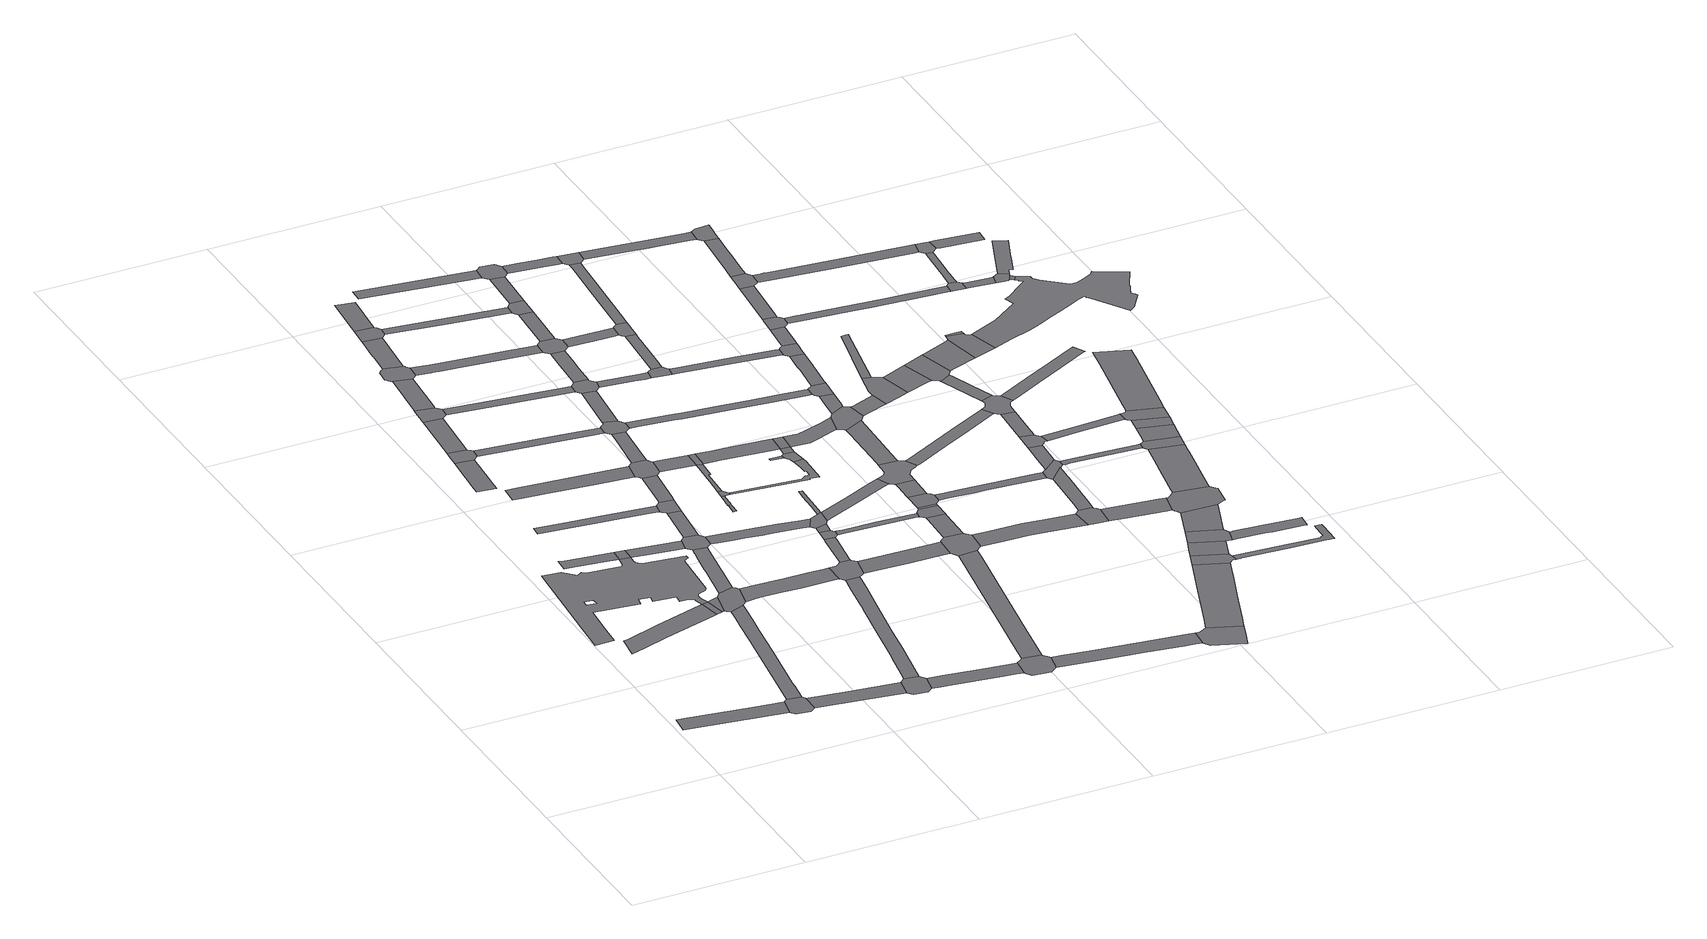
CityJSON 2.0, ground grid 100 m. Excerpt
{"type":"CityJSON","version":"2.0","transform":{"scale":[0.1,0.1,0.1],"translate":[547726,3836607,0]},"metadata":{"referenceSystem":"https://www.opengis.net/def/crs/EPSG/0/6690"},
"CityObjects":{
"road1":{"type":"Road","attributes":{"RoadStructureAttribute.sectionType":"1"},"geometry":[{"type":"MultiSurface","lod":"1","boundaries":[[[0,1,2,3,4,5,6,7]]]}]},
"road2":{"type":"Road","geometry":[{"type":"MultiSurface","lod":"1","boundaries":[[[8,9,7,6,10,11,12,13,14,15,16]]]}]},
"road3":{"type":"Road","attributes":{"RoadStructureAttribute.sectionType":"1"},"geometry":[{"type":"MultiSurface","lod":"1","boundaries":[[[17,18,19,20,21,22,23,24,25,26,27]]]}]},
"road4":{"type":"Road","geometry":[{"type":"MultiSurface","lod":"1","boundaries":[[[28,29,30,31,32,33,34,35,36,37,38,39,40,41,42,43,44,45,46,47,17,48,49,50,51,52,53,54,55,56,57,58,59,60,61,62,63,64,65,66,67,68,69,70,71,72,73,74,75,76,77],[78,79,80,81,82]]]}]},
"road5":{"type":"Road","attributes":{"RoadStructureAttribute.sectionType":"1"},"geometry":[{"type":"MultiSurface","lod":"1","boundaries":[[[83,84,85,86,87,88,71,89]]]}]},
"road6":{"type":"Road","attributes":{"RoadStructureAttribute.sectionType":"1"},"geometry":[{"type":"MultiSurface","lod":"1","boundaries":[[[90,91,92,93,94,95,96,97,98,99,100,101,102,103,104,105,8,16]]]}]},
"road7":{"type":"Road","attributes":{"RoadStructureAttribute.sectionType":"1"},"geometry":[{"type":"MultiSurface","lod":"1","boundaries":[[[106,13,12,107,108,109]]]}]},
"road8":{"type":"Road","geometry":[{"type":"MultiSurface","lod":"1","boundaries":[[[17,27,110,48]]]}]},
"road9":{"type":"Road","attributes":{"RoadStructureAttribute.sectionType":"1"},"geometry":[{"type":"MultiSurface","lod":"1","boundaries":[[[111,112,113,114,115,116,117,118]]]}]},
"road10":{"type":"Road","geometry":[{"type":"MultiSurface","lod":"1","boundaries":[[[119,89,71,70,120]]]}]},
"road11":{"type":"Road","attributes":{"RoadStructureAttribute.sectionType":"1"},"geometry":[{"type":"MultiSurface","lod":"1","boundaries":[[[121,122,123,48,110,124]]]}]},
"road12":{"type":"Road","geometry":[{"type":"MultiSurface","lod":"1","boundaries":[[[125,126,127,128,111,118,129,130,131,132,133,134,135]]]}]},
"road13":{"type":"Road","geometry":[{"type":"MultiSurface","lod":"1","boundaries":[[[136,137,138,139,121,124,140,99,98,141,142,143]]]}]},
"road14":{"type":"Road","attributes":{"RoadStructureAttribute.sectionType":"1"},"geometry":[{"type":"MultiSurface","lod":"1","boundaries":[[[144,145,146,147,148,149,150,151,152,153,154,155]]]}]},
"road15":{"type":"Road","attributes":{"RoadStructureAttribute.sectionType":"1"},"geometry":[{"type":"MultiSurface","lod":"1","boundaries":[[[156,125,135,157]]]}]},
"road16":{"type":"Road","attributes":{"RoadStructureAttribute.sectionType":"1"},"geometry":[{"type":"MultiSurface","lod":"1","boundaries":[[[158,120,70,159,160,161,162]]]}]},
"road17":{"type":"Road","geometry":[{"type":"MultiSurface","lod":"1","boundaries":[[[163,164,109,108,165,166,167,168,169,170]]]}]},
"road18":{"type":"Road","attributes":{"RoadStructureAttribute.sectionType":"1"},"geometry":[{"type":"MultiSurface","lod":"1","boundaries":[[[171,172,173,174,175,176,138,137,177,178,179,180]]]}]},
"road19":{"type":"Road","geometry":[{"type":"MultiSurface","lod":"1","boundaries":[[[181,156,157,182,183,184,185,186]]]}]},
"road20":{"type":"Road","attributes":{"RoadStructureAttribute.sectionType":"1"},"geometry":[{"type":"MultiSurface","lod":"1","boundaries":[[[187,188,189,190,191,192,193,194,195]]]}]},
"road21":{"type":"Road","attributes":{"RoadStructureAttribute.sectionType":"1"},"geometry":[{"type":"MultiSurface","lod":"1","boundaries":[[[196,197,181,186,198,199]]]}]},
"road22":{"type":"Road","geometry":[{"type":"MultiSurface","lod":"1","boundaries":[[[200,162,161,171,180,201,202,203]]]}]},
"road23":{"type":"Road","geometry":[{"type":"MultiSurface","lod":"1","boundaries":[[[204,205,206,207,208,209,210,196,199,211,212,213,214,215,216,217]]]}]},
"road24":{"type":"Road","attributes":{"RoadStructureAttribute.sectionType":"1"},"geometry":[{"type":"MultiSurface","lod":"1","boundaries":[[[218,219,220,221,143,142,222,223,224,225,226,227,228]]]}]},
"road25":{"type":"Road","attributes":{"RoadStructureAttribute.sectionType":"1"},"geometry":[{"type":"MultiSurface","lod":"1","boundaries":[[[229,200,203,230,231]]]}]},
"road26":{"type":"Road","attributes":{"RoadStructureAttribute.sectionType":"1"},"geometry":[{"type":"MultiSurface","lod":"1","boundaries":[[[232,233,234,132,131,235,236,237,238,239,240]]]}]},
"road27":{"type":"Road","attributes":{"RoadStructureAttribute.sectionType":"1"},"geometry":[{"type":"MultiSurface","lod":"1","boundaries":[[[241,242,243,244,245,246,247,248,249,250,251,252,163,170,253,254,255,256,257,258,259,260,261]]]}]},
"road28":{"type":"Road","attributes":{"RoadStructureAttribute.sectionType":"1"},"geometry":[{"type":"MultiSurface","lod":"1","boundaries":[[[262,263,264,265,168,167,266,267,268,269,270,271]]]}]},
"road29":{"type":"Road","attributes":{"RoadStructureAttribute.sectionType":"1"},"geometry":[{"type":"MultiSurface","lod":"1","boundaries":[[[272,273,274,204,217,275]]]}]},
"road30":{"type":"Road","geometry":[{"type":"MultiSurface","lod":"1","boundaries":[[[276,277,155,154,278,279,229,231,280]]]}]},
"road31":{"type":"Road","geometry":[{"type":"MultiSurface","lod":"1","boundaries":[[[281,272,275,282,283,284,285,286]]]}]},
"road32":{"type":"Road","attributes":{"RoadStructureAttribute.sectionType":"1"},"geometry":[{"type":"MultiSurface","lod":"1","boundaries":[[[287,288,289,276,280,290,291,292]]]}]},
"road33":{"type":"Road","attributes":{"RoadStructureAttribute.sectionType":"1"},"geometry":[{"type":"MultiSurface","lod":"1","boundaries":[[[184,183,293,294,295]]]}]},
"road34":{"type":"Road","attributes":{"RoadStructureAttribute.sectionType":"1"},"geometry":[{"type":"MultiSurface","lod":"1","boundaries":[[[296,281,286,297]]]}]},
"road35":{"type":"Road","geometry":[{"type":"MultiSurface","lod":"1","boundaries":[[[298,299,300,195,194,301,287,292,302,303,304,305,306]]]}]},
"road36":{"type":"Road","attributes":{"RoadStructureAttribute.sectionType":"1"},"geometry":[{"type":"MultiSurface","lod":"1","boundaries":[[[307,308,309,310,311,202,201,312,313,314,315,316,317,318,319,320]]]}]},
"road37":{"type":"Road","geometry":[{"type":"MultiSurface","lod":"1","boundaries":[[[321,322,323,324]]]}]},
"road38":{"type":"Road","geometry":[{"type":"MultiSurface","lod":"1","boundaries":[[[325,326,327,328,228,227,329,241,261,330,331,332,333,334,335]]]}]},
"road39":{"type":"Road","geometry":[{"type":"MultiSurface","lod":"1","boundaries":[[[336,337,338,339]]]}]},
"road40":{"type":"Road","attributes":{"RoadStructureAttribute.sectionType":"1"},"geometry":[{"type":"MultiSurface","lod":"1","boundaries":[[[340,341,298,306,342,343]]]}]},
"road41":{"type":"Road","geometry":[{"type":"MultiSurface","lod":"1","boundaries":[[[344,345,346,271,270,347,348,349,350,351,352,353,354,355,356]]]}]},
"road42":{"type":"Road","attributes":{"RoadStructureAttribute.sectionType":"1"},"geometry":[{"type":"MultiSurface","lod":"1","boundaries":[[[357,358,359,214,213,360,361,362,363,364,365,366,367]]]}]},
"road43":{"type":"Road","geometry":[{"type":"MultiSurface","lod":"1","boundaries":[[[368,336,339,369,370,371]]]}]},
"road44":{"type":"Road","attributes":{"RoadStructureAttribute.sectionType":"1"},"geometry":[{"type":"MultiSurface","lod":"1","boundaries":[[[372,304,303,373,374,375,376,377,378]]]}]},
"road45":{"type":"Road","attributes":{"RoadStructureAttribute.sectionType":"1"},"geometry":[{"type":"MultiSurface","lod":"1","boundaries":[[[379,380,381,325,335,382,383,384]]]}]},
"road46":{"type":"Road","geometry":[{"type":"MultiSurface","lod":"1","boundaries":[[[385,386,387,240,239,388,340,343,389,390,391,392]]]}]},
"road47":{"type":"Road","attributes":{"RoadStructureAttribute.sectionType":"1"},"geometry":[{"type":"MultiSurface","lod":"1","boundaries":[[[377,393,394,368,371,395,396,397]]]}]},
"road48":{"type":"Road","geometry":[{"type":"MultiSurface","lod":"1","boundaries":[[[398,379,384,399,400,401,402]]]}]},
"road49":{"type":"Road","geometry":[{"type":"MultiSurface","lod":"1","boundaries":[[[403,378,377,397,404,405]]]}]},
"road50":{"type":"Road","attributes":{"RoadStructureAttribute.sectionType":"1"},"geometry":[{"type":"MultiSurface","lod":"1","boundaries":[[[406,407,408,409,398,402]]]}]},
"road51":{"type":"Road","attributes":{"RoadStructureAttribute.sectionType":"1"},"geometry":[{"type":"MultiSurface","lod":"1","boundaries":[[[410,411,385,392,412,413]]]}]},
"road52":{"type":"Road","attributes":{"RoadStructureAttribute.sectionType":"1"},"geometry":[{"type":"MultiSurface","lod":"1","boundaries":[[[284,283,414,415,416]]]}]},
"road53":{"type":"Road","geometry":[{"type":"MultiSurface","lod":"1","boundaries":[[[417,418,320,319,419,420,408,407,421,422,423]]]}]},
"road54":{"type":"Road","geometry":[{"type":"MultiSurface","lod":"1","boundaries":[[[424,425,426,295,294,427,410,413,428,429,430,431,432]]]}]},
"road55":{"type":"Road","attributes":{"RoadStructureAttribute.sectionType":"1"},"geometry":[{"type":"MultiSurface","lod":"1","boundaries":[[[433,434,435,332,331,436,437,438,439,440]]]}]},
"road56":{"type":"Road","geometry":[{"type":"MultiSurface","lod":"1","boundaries":[[[441,442,443,444,445,446,418,417]]]}]},
"road57":{"type":"Road","attributes":{"RoadStructureAttribute.sectionType":"1"},"geometry":[{"type":"MultiSurface","lod":"1","boundaries":[[[447,448,449,450,451,452,453,454,455,456,457,458,344,356]]]}]},
"road58":{"type":"Road","attributes":{"RoadStructureAttribute.sectionType":"1"},"geometry":[{"type":"MultiSurface","lod":"1","boundaries":[[[459,460,461,462,463,464,465,466,467,468,469,470,471,370,369]]]}]},
"road59":{"type":"Road","attributes":{"RoadStructureAttribute.sectionType":"1"},"geometry":[{"type":"MultiSurface","lod":"1","boundaries":[[[472,473,474,475]]]}]},
"road60":{"type":"Road","attributes":{"RoadStructureAttribute.sectionType":"1"},"geometry":[{"type":"MultiSurface","lod":"1","boundaries":[[[476,477,478,424,432,479,480,481]]]}]},
"road61":{"type":"Road","attributes":{"RoadStructureAttribute.sectionType":"1"},"geometry":[{"type":"MultiSurface","lod":"1","boundaries":[[[482,483,484,485,405,404,486,487,488,489,490]]]}]},
"road62":{"type":"Road","attributes":{"RoadStructureAttribute.sectionType":"1"},"geometry":[{"type":"MultiSurface","lod":"1","boundaries":[[[491,492,493,494,495,401,400,496,497,498,499,500,501]]]}]},
"road63":{"type":"Road","geometry":[{"type":"MultiSurface","lod":"1","boundaries":[[[502,503,367,366,504,505,476,481,506,507,508,509,510,511]]]}]},
"road64":{"type":"Road","attributes":{"RoadStructureAttribute.sectionType":"1"},"geometry":[{"type":"MultiSurface","lod":"1","boundaries":[[[512,513,429,428,514,515,516,517]]]}]},
"road65":{"type":"Road","attributes":{"RoadStructureAttribute.sectionType":"1"},"geometry":[{"type":"MultiSurface","lod":"1","boundaries":[[[518,519,520,521,353,352,522,523,524,525,526,527,528,529]]]}]},
"road66":{"type":"Road","geometry":[{"type":"MultiSurface","lod":"1","boundaries":[[[530,531,532,533]]]}]},
"road67":{"type":"Road","attributes":{"RoadStructureAttribute.sectionType":"1"},"geometry":[{"type":"MultiSurface","lod":"1","boundaries":[[[534,502,511,535]]]}]},
"road68":{"type":"Road","attributes":{"RoadStructureAttribute.sectionType":"1"},"geometry":[{"type":"MultiSurface","lod":"1","boundaries":[[[536,537,538,539,417,423,540,541,542,543]]]}]},
"road69":{"type":"Road","geometry":[{"type":"MultiSurface","lod":"1","boundaries":[[[544,533,532,545,465,464,546]]]}]},
"road70":{"type":"Road","geometry":[{"type":"MultiSurface","lod":"1","boundaries":[[[547,548,416,415,549,534,535,550]]]}]},
"road71":{"type":"Road","attributes":{"RoadStructureAttribute.sectionType":"1"},"geometry":[{"type":"MultiSurface","lod":"1","boundaries":[[[489,544,546,551]]]}]},
"road72":{"type":"Road","geometry":[{"type":"MultiSurface","lod":"1","boundaries":[[[552,553,554,440,439,555,556,454,453,557,558,559,560,561,562,563]]]}]},
"road73":{"type":"Road","geometry":[{"type":"MultiSurface","lod":"1","boundaries":[[[490,489,551,564]]]}]},
"road74":{"type":"Road","attributes":{"RoadStructureAttribute.sectionType":"1"},"geometry":[{"type":"MultiSurface","lod":"1","boundaries":[[[565,566,567,568,569,570,571,391,390,572,573,574,575,576,577,578,579,580,581]]]}]},
"road75":{"type":"Road","attributes":{"RoadStructureAttribute.sectionType":"1"},"geometry":[{"type":"MultiSurface","lod":"1","boundaries":[[[582,583,584,509,508,585,586,587,588]]]}]},
"road76":{"type":"Road","attributes":{"RoadStructureAttribute.sectionType":"1"},"geometry":[{"type":"MultiSurface","lod":"1","boundaries":[[[589,547,550,590]]]}]},
"road77":{"type":"Road","geometry":[{"type":"MultiSurface","lod":"1","boundaries":[[[591,592,593,517,516,594,595,596,597,598]]]}]},
"road78":{"type":"Road","attributes":{"RoadStructureAttribute.sectionType":"1"},"geometry":[{"type":"MultiSurface","lod":"1","boundaries":[[[599,600,601,552,563,602,603,604]]]}]},
"road79":{"type":"Road","geometry":[{"type":"MultiSurface","lod":"1","boundaries":[[[605,501,500,606,607,599,604,608,609,610]]]}]},
"road80":{"type":"Road","geometry":[{"type":"MultiSurface","lod":"1","boundaries":[[[611,612,475,474,613,614,589,590,615,616,617]]]}]},
"road81":{"type":"Road","attributes":{"RoadStructureAttribute.sectionType":"1"},"geometry":[{"type":"MultiSurface","lod":"1","boundaries":[[[618,605,610,619]]]}]},
"road82":{"type":"Road","attributes":{"RoadStructureAttribute.sectionType":"1"},"geometry":[{"type":"MultiSurface","lod":"1","boundaries":[[[620,621,622,623,591,598,624,625,626,627]]]}]},
"road83":{"type":"Road","geometry":[{"type":"MultiSurface","lod":"1","boundaries":[[[628,629,630,618,619,631,632,633,634,635]]]}]},
"road84":{"type":"Road","attributes":{"RoadStructureAttribute.sectionType":"1"},"geometry":[{"type":"MultiSurface","lod":"1","boundaries":[[[636,637,638,628,635,639,640,641]]]}]},
"road85":{"type":"Road","attributes":{"RoadStructureAttribute.sectionType":"1"},"geometry":[{"type":"MultiSurface","lod":"1","boundaries":[[[642,643,644,645,646,564,551,647,648,649,650,651,652]]]}]},
"road86":{"type":"Road","geometry":[{"type":"MultiSurface","lod":"1","boundaries":[[[653,654,655,588,587,656,620,627,657]]]}]},
"road87":{"type":"Road","geometry":[{"type":"MultiSurface","lod":"1","boundaries":[[[658,659,660,661,662,536,543,663,636,641,664,665,666,667,668,669,670,671]]]}]},
"road88":{"type":"Road","attributes":{"RoadStructureAttribute.sectionType":"1"},"geometry":[{"type":"MultiSurface","lod":"1","boundaries":[[[672,673,674,616,615,675,676,677,678,679,680]]]}]},
"road89":{"type":"Road","attributes":{"RoadStructureAttribute.sectionType":"1"},"geometry":[{"type":"MultiSurface","lod":"1","boundaries":[[[681,682,683,684,560,559,685,686,687,688,689]]]}]},
"road90":{"type":"Road","geometry":[{"type":"MultiSurface","lod":"1","boundaries":[[[690,691,692,529,528,693,694,695,696,697,698]]]}]},
"road91":{"type":"Road","attributes":{"RoadStructureAttribute.sectionType":"1"},"geometry":[{"type":"MultiSurface","lod":"1","boundaries":[[[699,700,701,702,703,704,705,658,671]]]}]},
"road92":{"type":"Road","attributes":{"RoadStructureAttribute.sectionType":"1"},"geometry":[{"type":"MultiSurface","lod":"1","boundaries":[[[706,707,708,709,710,653,657,711,712,713,714]]]}]},
"road93":{"type":"Road","attributes":{"RoadStructureAttribute.sectionType":"1"},"geometry":[{"type":"MultiSurface","lod":"1","boundaries":[[[715,716,717,595,594,718,719,720,721,722]]]}]},
"road94":{"type":"Road","geometry":[{"type":"MultiSurface","lod":"1","boundaries":[[[723,724,725,726,642,652,727,728,702,701,729,730,731,732]]]}]},
"road95":{"type":"Road","attributes":{"RoadStructureAttribute.sectionType":"1"},"geometry":[{"type":"MultiSurface","lod":"1","boundaries":[[[733,734,735,736,737,725,724,738,739]]]}]},
"road96":{"type":"Road","geometry":[{"type":"MultiSurface","lod":"1","boundaries":[[[680,679,740,706,714,741,742,743]]]}]},
"road97":{"type":"Road","attributes":{"RoadStructureAttribute.sectionType":"1"},"geometry":[{"type":"MultiSurface","lod":"1","boundaries":[[[744,745,746,747,633,632,748,749,750,751,752,753,754]]]}]},
"road98":{"type":"Road","geometry":[{"type":"MultiSurface","lod":"1","boundaries":[[[755,581,580,756,733,739,757]]]}]},
"road99":{"type":"Road","attributes":{"RoadStructureAttribute.sectionType":"1"},"geometry":[{"type":"MultiSurface","lod":"1","boundaries":[[[758,759,760,761,762,690,698,763,764,765,766,767]]]}]},
"road100":{"type":"Road","attributes":{"RoadStructureAttribute.sectionType":"1"},"geometry":[{"type":"MultiSurface","lod":"1","boundaries":[[[768,769,732,731,770,771]]]}]},
"road101":{"type":"Road","attributes":{"RoadStructureAttribute.sectionType":"1"},"geometry":[{"type":"MultiSurface","lod":"1","boundaries":[[[772,773,774,775,755,757,776,777,778,779,780]]]}]},
"road102":{"type":"Road","geometry":[{"type":"MultiSurface","lod":"1","boundaries":[[[781,782,689,688,783,784,785,786,787,788,789]]]}]},
"road103":{"type":"Road","attributes":{"RoadStructureAttribute.sectionType":"1"},"geometry":[{"type":"MultiSurface","lod":"1","boundaries":[[[790,791,792,793,669,668,794,795,796,797,798]]]}]},
"road104":{"type":"Road","geometry":[{"type":"MultiSurface","lod":"1","boundaries":[[[799,800,722,721,772,780,801,802,803]]]}]},
"road105":{"type":"Road","attributes":{"RoadStructureAttribute.sectionType":"1"},"geometry":[{"type":"MultiSurface","lod":"1","boundaries":[[[804,805,806,807,799,803,808,809,810,811,812]]]}]},
"road106":{"type":"Road","attributes":{"RoadStructureAttribute.sectionType":"1"},"geometry":[{"type":"MultiSurface","lod":"1","boundaries":[[[813,814,815,816,817,818,819,820,781,789]]]}]},
"road107":{"type":"Road","geometry":[{"type":"MultiSurface","lod":"1","boundaries":[[[821,822,768,771,823,824,825,826]]]}]},
"road108":{"type":"Road","geometry":[{"type":"MultiSurface","lod":"1","boundaries":[[[827,758,767,828,829,830,831]]]}]},
"road109":{"type":"Road","geometry":[{"type":"MultiSurface","lod":"1","boundaries":[[[832,833,834,804,812,835,836,837,838,839]]]}]},
"road110":{"type":"Road","attributes":{"RoadStructureAttribute.sectionType":"1"},"geometry":[{"type":"MultiSurface","lod":"1","boundaries":[[[840,841,842,743,742,843,844,845,846,847]]]}]},
"road111":{"type":"Road","geometry":[{"type":"MultiSurface","lod":"1","boundaries":[[[848,849,850,754,753,851,817,816,852,853,854]]]}]},
"road112":{"type":"Road","attributes":{"RoadStructureAttribute.sectionType":"1"},"geometry":[{"type":"MultiSurface","lod":"1","boundaries":[[[855,856,827,831,857,858]]]}]},
"road113":{"type":"Road","geometry":[{"type":"MultiSurface","lod":"1","boundaries":[[[859,860,861,821,826]]]}]},
"road114":{"type":"Road","attributes":{"RoadStructureAttribute.sectionType":"1"},"geometry":[{"type":"MultiSurface","lod":"1","boundaries":[[[862,786,785,863,864,865,866]]]}]},
"road115":{"type":"Road","attributes":{"RoadStructureAttribute.sectionType":"1"},"geometry":[{"type":"MultiSurface","lod":"1","boundaries":[[[867,868,832,839,869,870,871]]]}]},
"road116":{"type":"Road","attributes":{"RoadStructureAttribute.sectionType":"1"},"geometry":[{"type":"MultiSurface","lod":"1","boundaries":[[[872,873,874,849,848,875,876,877]]]}]},
"road117":{"type":"Road","attributes":{"RoadStructureAttribute.sectionType":"1"},"geometry":[{"type":"MultiSurface","lod":"1","boundaries":[[[878,879,825,824,880,881]]]}]},
"road118":{"type":"Road","geometry":[{"type":"MultiSurface","lod":"1","boundaries":[[[882,855,858,883,884,885]]]}]},
"road119":{"type":"Road","geometry":[{"type":"MultiSurface","lod":"1","boundaries":[[[886,872,877,887,888,889,890,891,892]]]}]},
"road120":{"type":"Road","geometry":[{"type":"MultiSurface","lod":"1","boundaries":[[[893,894,895,896,897,898,899,867,871,900,901]]]}]},
"road121":{"type":"Road","attributes":{"RoadStructureAttribute.sectionType":"1"},"geometry":[{"type":"MultiSurface","lod":"1","boundaries":[[[902,903,886,892,904,905]]]}]},
"road122":{"type":"Road","attributes":{"RoadStructureAttribute.sectionType":"1"},"geometry":[{"type":"MultiSurface","lod":"1","boundaries":[[[906,907,882,885,908,909]]]}]},
"road123":{"type":"Road","geometry":[{"type":"MultiSurface","lod":"1","boundaries":[[[910,878,881,911,912,913,914,915,916,917,918]]]}]},
"road124":{"type":"Road","attributes":{"RoadStructureAttribute.sectionType":"1"},"geometry":[{"type":"MultiSurface","lod":"1","boundaries":[[[919,920,921,922,896,895,923,924,925,926,927]]]}]},
"road125":{"type":"Road","geometry":[{"type":"MultiSurface","lod":"1","boundaries":[[[928,929,930,931,932,933,790,798,934,902,905,935,936,937,938,939]]]}]},
"road126":{"type":"Road","attributes":{"RoadStructureAttribute.sectionType":"1"},"geometry":[{"type":"MultiSurface","lod":"1","boundaries":[[[940,941,915,914,942,930,929]]]}]},
"road127":{"type":"Road","attributes":{"RoadStructureAttribute.sectionType":"1"},"geometry":[{"type":"MultiSurface","lod":"1","boundaries":[[[943,944,945,854,853,946,947,948,949,950,951]]]}]},
"road128":{"type":"Road","geometry":[{"type":"MultiSurface","lod":"1","boundaries":[[[952,953,954,955,956,847,846,919,927]]]}]},
"road129":{"type":"Road","geometry":[{"type":"MultiSurface","lod":"1","boundaries":[[[957,958,959,866,865,960,961,906,909,962,963,964,965,966,967,968]]]}]},
"road130":{"type":"Road","attributes":{"RoadStructureAttribute.sectionType":"1"},"geometry":[{"type":"MultiSurface","lod":"1","boundaries":[[[969,970,971,972,973,974,975,976,977,978,979,830,829,980,981,982,983,984,985,986,987,988,989]]]}]},
"road131":{"type":"Road","attributes":{"RoadStructureAttribute.sectionType":"1"},"geometry":[{"type":"MultiSurface","lod":"1","boundaries":[[[990,991,992,910,918,993,994]]]}]},
"road132":{"type":"Road","attributes":{"RoadStructureAttribute.sectionType":"1"},"geometry":[{"type":"MultiSurface","lod":"1","boundaries":[[[995,996,997,998,999,884,883,1000,1001,1002,1003,1004,1005]]]}]},
"road133":{"type":"Road","attributes":{"RoadStructureAttribute.sectionType":"1"},"geometry":[{"type":"MultiSurface","lod":"1","boundaries":[[[1006,1007,1008,1009,890,889,1010,1011,1012]]]}]},
"road134":{"type":"Road","attributes":{"RoadStructureAttribute.sectionType":"1"},"geometry":[{"type":"MultiSurface","lod":"1","boundaries":[[[1013,1014,1015,1016,837,836,1017,1018,1019,1020,1021,1022,1023,1024]]]}]},
"road135":{"type":"Road","attributes":{"RoadStructureAttribute.sectionType":"1"},"geometry":[{"type":"MultiSurface","lod":"1","boundaries":[[[1025,1026,1027,1028,957,968,1029,1030,1031,1032]]]}]},
"road136":{"type":"Road","attributes":{"RoadStructureAttribute.sectionType":"1"},"geometry":[{"type":"MultiSurface","lod":"1","boundaries":[[[1033,1034,990,994,1035,1036,1037,1038,1039,1040,1041,1042]]]}]},
"road137":{"type":"Road","geometry":[{"type":"MultiSurface","lod":"1","boundaries":[[[1043,1044,1045,1033,1042]]]}]},
"road138":{"type":"Road","geometry":[{"type":"MultiSurface","lod":"1","boundaries":[[[1046,1047,951,950,1025,1032,1048]]]}]},
"road139":{"type":"Road","attributes":{"RoadStructureAttribute.sectionType":"1"},"geometry":[{"type":"MultiSurface","lod":"1","boundaries":[[[1049,1050,1051,1052,1053,1054,901,900,1055,1056,1057,1058,1059]]]}]},
"road140":{"type":"Road","attributes":{"RoadStructureAttribute.sectionType":"1"},"geometry":[{"type":"MultiSurface","lod":"1","boundaries":[[[1060,1061,1062,1063,1064,939,938,1065,1066,1067,1068,1069]]]}]},
"road141":{"type":"Road","attributes":{"RoadStructureAttribute.sectionType":"1"},"geometry":[{"type":"MultiSurface","lod":"1","boundaries":[[[1070,1071,1046,1048,1072,1073,1074]]]}]},
"road142":{"type":"Road","geometry":[{"type":"MultiSurface","lod":"1","boundaries":[[[1075,1070,1074,1076]]]}]},
"road143":{"type":"Road","geometry":[{"type":"MultiSurface","lod":"1","boundaries":[[[1077,1078,1079,1006,1012,1080,1075,1076,1081]]]}]},
"road144":{"type":"Road","geometry":[{"type":"MultiSurface","lod":"1","boundaries":[[[1082,1024,1023,1083,1084,1085]]]}]},
"road145":{"type":"Road","attributes":{"RoadStructureAttribute.sectionType":"1"},"geometry":[{"type":"MultiSurface","lod":"1","boundaries":[[[1086,1087,1088,1077,1081,1089,1090,1091]]]}]},
"road146":{"type":"Road","attributes":{"RoadStructureAttribute.sectionType":"1"},"geometry":[{"type":"MultiSurface","lod":"1","boundaries":[[[1092,1093,1094,1095,1096,1082,1085,1097,1098,1099,1100,1101,1102]]]}]},
"road147":{"type":"Road","attributes":{"RoadStructureAttribute.sectionType":"1"},"geometry":[{"type":"MultiSurface","lod":"1","boundaries":[[[1103,1104,1084,1083,1105,1106,1107]]]}]},
"road148":{"type":"Road","geometry":[{"type":"MultiSurface","lod":"1","boundaries":[[[1059,1058,1108,1092,1102,1109,1110,1111]]]}]},
"road149":{"type":"Road","attributes":{"RoadStructureAttribute.sectionType":"1"},"geometry":[{"type":"MultiSurface","lod":"1","boundaries":[[[1112,1107,1106,1113,1114,1115,1116,1117,1118]]]}]},
"road150":{"type":"Road","geometry":[{"type":"MultiSurface","lod":"1","boundaries":[[[1119,1120,1121,1122,1123,1124,1125,1126,1127,1128,1129,1130,1037,1036,1131,1132,1133,1134,1135,1136,1137,1138,1139,1140,1141,1142,1143,1144,1145,1146,1147,1148,1149,1150,1151,1152,1153,1154,1155,1156,1157,1158,1159,1160,1161,1162,1163,1164,1165,1166,1167,1168,1169,1170,1171]]]}]},
"road151":{"type":"Road","geometry":[{"type":"MultiSurface","lod":"1","boundaries":[[[1117,1116,1120,1119]]]}]},
"road152":{"type":"Road","attributes":{"RoadStructureAttribute.sectionType":"1"},"geometry":[{"type":"MultiSurface","lod":"1","boundaries":[[[1172,1173,1111,1110,1174,1175,1176,1177]]]}]},
"road153":{"type":"Road","attributes":{"RoadStructureAttribute.sectionType":"1"},"geometry":[{"type":"MultiSurface","lod":"1","boundaries":[[[1178,1179,1180,1181,1182,1112,1118,1183,1184,1185,1186,1187,1188]]]}]}
},
"vertices":[
[472,545,0],[271,573,0],[90,598,0],[46,604,0],[32,494,0],[294,458,0],[606,414,0],[628,523,0],
[652,541,0],[633,527,0],[630,385,0],[709,374,0],[741,396,0],[745,507,0],[742,512,0],[731,528,0],[731,529,0],
[688,1607,0],[680,1605,0],[383,1516,0],[188,1456,0],[159,1448,0],[139,1310,0],[222,1336,0],[375,1382,0],[490,1416,0],[690,1477,0],[712,1483,0],
[73,2235,0],[69,2197,0],[57,2056,0],[39,1842,0],[23,1656,0],[7,1472,0],[117,1475,0],[126,1588,0],[143,1782,0],[406,1754,0],[414,1800,0],[481,1788,0],[474,1748,0],[604,1734,0],[599,1686,0],[634,1682,0],[657,1677,0],[667,1672,0],[675,1662,0],[677,1650,0],[725,1618,0],[715,1652,0],[709,1677,0],[709,1695,0],[712,1702,0],[719,1710,0],[737,1718,0],[754,1723,0],[766,1730,0],[774,1736,0],[776,1743,0],[779,1751,0],[803,2041,0],[808,2051,0],[823,2061,0],[833,2064,0],[835,2089,0],[598,2121,0],[588,2123,0],[577,2133,0],[567,2146,0],[565,2163,0],[568,2200,0],[508,2208,0],[500,2153,0],[487,2140,0],[295,2161,0],[272,2178,0],[243,2159,0],[181,2223,0],[150,1865,0],[150,1867,0],[153,1898,0],[202,1892,0],[203,1857,0],
[248,2323,0],[218,2327,0],[215,2328,0],[210,2248,0],[237,2245,0],[408,2222,0],[515,2288,0],
[748,647,0],[753,681,0],[762,747,0],[802,1013,0],[837,1245,0],[852,1347,0],[871,1472,0],[872,1482,0],[875,1503,0],[790,1472,0],[782,1418,0],[773,1359,0],[770,1336,0],[745,1165,0],[711,940,0],[689,793,0],
[975,474,0],[1002,360,0],[1237,328,0],[1258,438,0],
[749,1493,0],
[179,3466,0],[176,3426,0],[154,3193,0],[151,3155,0],[260,3142,0],[263,3182,0],[269,3252,0],[286,3457,0],
[557,2282,0],[575,2280,0],
[791,1638,0],[781,1635,0],[726,1619,0],[762,1497,0],
[189,3576,0],[186,3545,0],[183,3517,0],[181,3488,0],[307,3476,0],[314,3482,0],[315,3482,0],[322,3539,0],[321,3540,0],[311,3551,0],[296,3567,0],
[918,1681,0],[905,1696,0],[817,1668,0],[812,1661,0],[772,1488,0],[881,1509,0],[902,1529,0],[931,1667,0],
[877,2620,0],[622,2650,0],[435,2670,0],[250,2689,0],[244,2630,0],[245,2630,0],[379,2615,0],[559,2595,0],[691,2581,0],[870,2560,0],[911,2556,0],[920,2616,0],
[219,3918,0],[328,3908,0],
[768,2254,0],[654,2188,0],[784,2171,0],[865,2161,0],[878,2239,0],
[1288,463,0],[1262,441,0],[1261,296,0],[1342,287,0],[1372,310,0],[1393,416,0],[1389,423,0],[1368,452,0],
[891,2129,0],[886,2092,0],[885,2088,0],[880,2057,0],[858,1924,0],[854,1895,0],[927,1847,0],[933,1883,0],[963,2080,0],[970,2120,0],
[230,4043,0],[335,3914,0],[358,3933,0],[365,3993,0],[348,4012,0],[338,4023,0],
[627,3074,0],[343,3101,0],[293,3106,0],[283,2997,0],[332,2992,0],[457,2980,0],[741,2952,0],[952,2933,0],[971,3041,0],
[261,4362,0],[231,4048,0],[341,4050,0],[368,4341,0],
[906,2266,0],[1003,2143,0],[1007,2223,0],[985,2257,0],
[272,4500,0],[267,4495,0],[260,4489,0],[241,4472,0],[232,4394,0],[235,4393,0],[255,4369,0],[373,4346,0],[379,4350,0],[398,4367,0],[403,4448,0],[387,4470,0],[385,4473,0],[381,4479,0],
[1410,1653,0],[1329,1655,0],[1190,1659,0],[1014,1664,0],[968,1540,0],[1009,1539,0],[1119,1535,0],[1216,1532,0],[1411,1529,0],[1438,1528,0],[1439,1652,0],
[939,2525,0],[1006,2438,0],[1016,2516,0],
[952,3470,0],[766,3491,0],[500,3520,0],[483,3462,0],[659,3443,0],[746,3433,0],[945,3412,0],[1012,3404,0],[1014,3463,0],
[1462,1499,0],[1461,1484,0],[1461,1482,0],[1457,1465,0],[1446,1401,0],[1426,1270,0],[1418,1210,0],[1414,1195,0],[1372,945,0],[1334,720,0],[1319,637,0],[1298,515,0],[1373,477,0],[1376,500,0],[1419,742,0],[1446,919,0],[1494,1198,0],[1526,1383,0],[1539,1469,0],[1541,1483,0],[1544,1498,0],
[1842,355,0],[1666,380,0],[1482,404,0],[1422,413,0],[1423,304,0],[1468,298,0],[1756,259,0],[1829,249,0],[1872,243,0],[1885,351,0],
[300,4797,0],[285,4640,0],[285,4639,0],[410,4787,0],
[951,2642,0],[930,2625,0],[921,2545,0],[938,2526,0],[1030,2632,0],
[311,4912,0],[416,4792,0],[438,4811,0],[445,4870,0],[429,4890,0],[420,4902,0],
[982,2903,0],[980,2886,0],[956,2677,0],[1035,2667,0],[1060,2883,0],[1062,2894,0],
[684,3895,0],[1062,3850,0],[1068,3910,0],
[337,5192,0],[446,5176,0],
[1002,3068,0],[1002,3066,0],[974,3044,0],[970,2916,0],[1076,2908,0],[1090,2920,0],[1104,3029,0],[1101,3033,0],[1081,3061,0],
[1514,2156,0],[1404,2171,0],[1251,2190,0],[1051,2217,0],[1033,2219,0],[1040,2138,0],[1122,2127,0],[1187,2118,0],[1279,2106,0],[1331,2100,0],[1405,2091,0],[1500,2079,0],[1537,2074,0],[1577,2147,0],
[1253,2387,0],[1271,2386,0],[1273,2448,0],[1256,2450,0],
[1517,1681,0],[1517,1678,0],[1500,1663,0],[1487,1652,0],[1449,1515,0],[1563,1511,0],[1578,1523,0],[1603,1648,0],[1591,1661,0],[1580,1673,0],[1577,1676,0],
[1266,2556,0],[1257,2460,0],[1275,2458,0],[1282,2555,0],
[1037,3375,0],[1033,3325,0],[1110,3315,0],[1116,3367,0],
[1925,379,0],[1919,375,0],[1891,355,0],[1898,202,0],[1898,201,0],[2005,188,0],[2012,193,0],[2040,214,0],[2046,218,0],[2065,326,0],[2060,332,0],[2038,361,0],[2034,366,0],
[897,4386,0],[525,4427,0],[491,4433,0],[477,4354,0],[479,4354,0],[487,4353,0],[539,4346,0],[611,4340,0],[894,4307,0],[1090,4287,0],[1096,4365,0],
[1271,2607,0],[1316,2552,0],[1318,2573,0],[1293,2604,0],
[1142,3026,0],[1132,2916,0],[1270,2903,0],[1287,2902,0],[1289,2901,0],[1291,2901,0],[1298,3011,0],
[1548,1924,0],[1546,1906,0],[1521,1700,0],[1578,1691,0],[1605,1896,0],[1608,1917,0],
[1049,3507,0],[1047,3489,0],[1027,3473,0],[1022,3393,0],[1137,3382,0],[1149,3391,0],[1151,3452,0],[1127,3484,0],
[1279,2718,0],[1272,2619,0],[1303,2785,0],[1317,2783,0],[1324,2890,0],
[1558,2003,0],[1622,1928,0],[1632,1935,0],[1634,1976,0],[1618,1996,0],
[1322,3009,0],[1329,2898,0],[1336,3007,0],
[1620,2020,0],[1627,2062,0],[1563,2046,0],[1561,2030,0],
[1085,3819,0],[1052,3525,0],[1132,3526,0],[1164,3813,0],
[766,4768,0],[1124,4720,0],[1130,4779,0],
[1655,2180,0],[1633,2171,0],[1539,2072,0],[1555,2055,0],[1638,2078,0],[1639,2079,0],[1647,2091,0],
[1098,3939,0],[1096,3937,0],[1078,3919,0],[1070,3839,0],[1193,3836,0],[1203,3894,0],[1194,3906,0],[1176,3927,0],[1177,3935,0],
[2031,1637,0],[1851,1642,0],[1630,1646,0],[1626,1522,0],[1842,1515,0],[2029,1511,0],[2069,1508,0],[2077,1637,0],
[1667,2422,0],[1657,2423,0],[1647,2423,0],[1642,2364,0],[1638,2259,0],[1633,2176,0],
[2044,434,0],[2074,620,0],[2074,622,0],[2114,866,0],[2158,1152,0],[2197,1395,0],[2209,1476,0],[2098,1467,0],[2089,1411,0],[2036,1080,0],[1979,724,0],[1938,455,0],
[1627,2523,0],[1756,2510,0],[1757,2518,0],[1811,2513,0],[1819,2684,0],[1815,2714,0],[1759,2709,0],[1766,2643,0],[1765,2595,0],[1775,2595,0],[1773,2553,0],[1747,2553,0],[1721,2534,0],
[484,5279,0],[478,5200,0],[1145,5111,0],[1151,5191,0],
[1119,4256,0],[1110,4128,0],[1106,4057,0],[1185,4058,0],[1190,4123,0],[1199,4250,0],
[1715,2973,0],[1548,2987,0],[1430,2997,0],[1396,3001,0],[1397,2892,0],[1419,2890,0],[1714,2863,0],[1754,2859,0],[1761,2968,0],
[2095,1955,0],[2071,1955,0],[1869,1965,0],[1680,1972,0],[1642,1975,0],[1653,1935,0],[1678,1934,0],[1842,1927,0],[2069,1918,0],[2092,1916,0],[2096,1956,0],
[1128,4394,0],[1107,4375,0],[1092,4286,0],[1100,4277,0],[1220,4269,0],[1231,4278,0],[1233,4278,0],[1236,4358,0],[1227,4368,0],[1208,4389,0],
[1450,3865,0],[1388,3873,0],[1388,3814,0],[1443,3807,0],[1477,3803,0],[1484,3862,0],
[2811,222,0],[2545,260,0],[2276,296,0],[2123,317,0],[2109,210,0],[2321,181,0],[2520,155,0],[2740,123,0],[2781,117,0],[2797,115,0],[2836,111,0],[2845,218,0],
[1658,2794,0],[1657,2773,0],[1731,2765,0],[1730,2789,0],
[1148,4687,0],[1228,4682,0],
[2068,2360,0],[2018,2338,0],[1832,2257,0],[1664,2184,0],[1680,2107,0],[1870,2188,0],[2047,2266,0],[2100,2288,0],
[1749,2804,0],[1750,2738,0],[1807,2799,0],
[1157,4811,0],[1132,4781,0],[1125,4720,0],[1237,4806,0],
[1811,2854,0],
[2112,1669,0],[2109,1667,0],[2087,1647,0],[2077,1497,0],[2093,1474,0],[2212,1478,0],[2230,1493,0],[2244,1504,0],[2252,1630,0],[2240,1642,0],[2221,1661,0],[2221,1663,0],
[1819,2963,0],
[2132,3344,0],[1969,3361,0],[1830,3377,0],[1647,3396,0],[1476,3413,0],[1392,3423,0],[1195,3446,0],[1186,3388,0],[1393,3366,0],[1414,3361,0],[1435,3359,0],[1467,3356,0],[1686,3333,0],[1911,3309,0],[2126,3286,0],[2148,3284,0],[2151,3344,0],
[1506,4353,0],[1383,4355,0],[1321,4356,0],[1384,4275,0],[1503,4273,0],[1521,4273,0],[1528,4352,0],
[1175,5078,0],[1254,5068,0],
[1516,3886,0],[1505,3878,0],[1500,3874,0],[1591,3789,0],[1598,3848,0],[1591,3859,0],[1585,3868,0],[1576,3880,0],
[2119,1888,0],[2119,1873,0],[2112,1675,0],[2221,1671,0],[2227,1868,0],[2228,1884,0],
[2123,1984,0],[2093,1916,0],[2097,1911,0],[2228,1913,0],[2229,1956,0],[2230,1981,0],
[1184,5216,0],[1164,5201,0],[1150,5111,0],[1157,5102,0],[1283,5092,0],[1290,5173,0],[1263,5205,0],
[2123,2000,0],[2230,1998,0],
[1544,4245,0],[1543,4220,0],[1531,4061,0],[1521,3928,0],[1579,3924,0],[1590,4062,0],[1602,4215,0],[1604,4239,0],
[2126,2121,0],[2125,2091,0],[2124,2028,0],[2245,2012,0],[2257,2024,0],[2261,2085,0],[2249,2099,0],[2234,2116,0],
[2129,2269,0],[2130,2233,0],[2126,2133,0],[2234,2127,0],[2237,2227,0],[2238,2266,0],
[2130,3031,0],[2062,3006,0],[1962,2972,0],[1905,2954,0],[1888,2956,0],[1878,2847,0],[1919,2844,0],[1996,2870,0],[2008,2874,0],[2094,2905,0],[2106,2909,0],
[1557,4375,0],[1556,4374,0],[1544,4365,0],[1533,4258,0],[1615,4370,0],
[2136,2485,0],[2134,2411,0],[2128,2401,0],[2116,2381,0],[2092,2370,0],[2124,2272,0],[2240,2328,0],[2246,2338,0],[2261,2363,0],[2296,2381,0],[2315,2391,0],[2278,2461,0],[2250,2478,0],[2245,2481,0],
[1568,5141,0],[1487,5150,0],[1375,5164,0],[1376,5083,0],[1478,5071,0],[1559,5062,0],[1572,5061,0],[1582,5060,0],[1590,5139,0],
[2651,1608,0],[2541,1622,0],[2503,1623,0],[2347,1626,0],[2344,1501,0],[2516,1496,0],[2635,1483,0],[2838,1458,0],[2830,1588,0],
[2916,239,0],[2874,215,0],[2862,216,0],[2840,104,0],[2862,68,0],[3042,4,0],[3057,46,0],[3069,78,0],[3102,172,0],
[2245,2503,0],[2255,2827,0],[2258,2933,0],[2146,2879,0],[2145,2832,0],[2141,2668,0],[2137,2507,0],
[1608,5030,0],[1607,4995,0],[1587,4754,0],[1564,4474,0],[1562,4423,0],[1619,4417,0],[1651,4787,0],[1666,4990,0],[1669,5022,0],
[2178,3779,0],[1932,3809,0],[1639,3842,0],[1631,3784,0],[1938,3749,0],[2172,3721,0],[2195,3717,0],[2200,3777,0],
[2266,3086,0],[2238,3108,0],[2154,3061,0],[2137,3040,0],[2112,2904,0],[2141,2883,0],[2263,2939,0],[2281,2964,0],[2289,2974,0],[2269,3083,0],
[2172,3250,0],[2172,3246,0],[2161,3134,0],[2160,3130,0],[2159,3112,0],[2240,3127,0],[2251,3240,0],
[1599,5040,0],[1679,5030,0],[1701,5047,0],[1710,5125,0],
[2822,2047,0],[2582,2063,0],[2405,2076,0],[2305,2081,0],[2300,2023,0],[2455,2013,0],[2523,2009,0],[2680,1998,0],[2817,1988,0],[2859,1985,0],[2866,2045,0],
[2185,3366,0],[2157,3272,0],[2263,3359,0],
[3140,850,0],[3115,784,0],[3066,649,0],[3066,647,0],[2947,321,0],[3131,251,0],[3210,465,0],[3279,656,0],[3300,714,0],[3326,783,0],
[2425,3137,0],[2290,3088,0],[2329,2987,0],[2451,3030,0],
[2218,3687,0],[2206,3575,0],[2203,3537,0],[2188,3394,0],[2265,3385,0],[2278,3508,0],[2282,3537,0],[2285,3564,0],[2296,3678,0],
[2860,1613,0],[2855,1609,0],[2862,1455,0],[2870,1454,0],[2950,1445,0],[2965,1572,0],[2951,1588,0],[2939,1603,0],[2939,1605,0],
[2867,2763,0],[2833,2744,0],[2633,2643,0],[2302,2471,0],[2336,2402,0],[2526,2501,0],[2713,2596,0],[2868,2678,0],[2904,2696,0],
[2229,3798,0],[2212,3786,0],[2303,3738,0],[2303,3740,0],[2309,3790,0],
[2247,3976,0],[2245,3954,0],[2230,3811,0],[2230,3809,0],[2310,3802,0],[2319,3892,0],[2324,3946,0],[2327,3966,0],[2327,3968,0],
[2944,1679,0],[2962,1936,0],[2963,1951,0],[2969,2047,0],[2883,1956,0],[2883,1949,0],[2883,1942,0],[2866,1683,0],
[2453,3322,0],[2424,3184,0],[2536,3061,0],[2601,3084,0],[2553,3280,0],[2500,3307,0],
[3171,938,0],[3350,804,0],[3370,803,0],[3366,844,0],[3358,870,0],
[2259,4090,0],[2256,4069,0],[2255,4056,0],[2345,3983,0],[2357,3992,0],[2363,4051,0],[2347,4069,0],[2337,4081,0],
[2287,5058,0],[2045,5087,0],[1769,5119,0],[1760,5040,0],[2058,5006,0],[2279,4981,0],[2317,4976,0],[2324,5055,0],
[2975,2129,0],[2891,2058,0],[2883,2054,0],[2868,1975,0],[2971,2048,0],[2991,2066,0],[2992,2106,0],
[3217,1063,0],[3195,1003,0],[3382,933,0],[3405,995,0],
[2589,3756,0],[2573,3755,0],[2546,3755,0],
[3286,1532,0],[3036,1435,0],[3271,1406,0],[3296,1403,0],[3324,1527,0],
[2291,4424,0],[2289,4398,0],[2340,4112,0],[2366,4390,0],[2369,4416,0],
[2908,2299,0],[2897,2141,0],[2894,2103,0],[2976,2137,0],[2984,2280,0],[2986,2294,0],
[2709,3344,0],[2571,3286,0],[2744,3134,0],[2767,3142,0],
[3256,1172,0],[3439,992,0],[3460,1071,0],[3443,1105,0],
[2916,2422,0],[3002,2309,0],[3015,2321,0],[3030,2322,0],[3020,2378,0],[3011,2389,0],[2994,2409,0],
[2396,4536,0],[2391,4543,0],[2386,4551,0],[2303,4550,0],[2301,4527,0],[2299,4507,0],[2298,4497,0],[2402,4438,0],[2409,4518,0],
[2933,2674,0],[2934,2666,0],[2995,2416,0],[3010,2660,0],
[3323,1356,0],[3315,1335,0],[3501,1263,0],[3532,1347,0],
[2839,3397,0],[2773,3138,0],[2799,3125,0],[2801,3124,0],[2804,3113,0],[2873,3152,0],[2872,3154,0],[2882,3168,0],[2895,3188,0],
[2343,4944,0],[2325,4752,0],[2320,4703,0],[2311,4622,0],[2391,4613,0],[2399,4695,0],[2400,4710,0],[2412,4836,0],[2421,4932,0],
[2982,2859,0],[2978,2865,0],[2905,2840,0],[2913,2814,0],[2897,2781,0],[2896,2778,0],[2905,2695,0],[3015,2729,0],[3017,2733,0],[3032,2761,0],[3054,2772,0],[3018,2843,0],
[2925,3010,0],[2880,3129,0],[2808,3103,0],
[3426,2082,0],[3262,2091,0],[3041,2102,0],[3011,2065,0],[3037,2064,0],[3212,2054,0],[3423,2042,0],[3439,2041,0],[3445,2080,0],
[2423,4946,0],[2429,5006,0],[2429,5008,0],[2437,5079,0],[2356,5077,0],
[3377,1561,0],[3346,1534,0],[3337,1526,0],[3303,1390,0],[3306,1384,0],[3566,1366,0],[3577,1372,0],[3586,1371,0],[3605,1495,0],[3596,1506,0],[3595,1508,0],[3575,1534,0],
[3883,929,0],[3883,910,0],[3883,903,0],[3882,859,0],[3881,825,0],[3861,813,0],[3860,813,0],[3850,812,0],[3684,823,0],[3403,841,0],[3375,843,0],[3394,802,0],[3401,802,0],[3657,786,0],[3848,775,0],[3873,773,0],[3920,770,0],[3922,841,0],[3922,903,0],[3923,917,0],[3924,928,0],
[3024,3475,0],[3011,3467,0],[2853,3403,0],[2935,3202,0],[3071,3250,0],
[3840,1038,0],[3637,1055,0],[3482,1069,0],[3478,1069,0],[3464,1070,0],[3472,989,0],[3623,977,0],[3663,973,0],[3833,959,0],[3855,957,0],[3862,1036,0],
[3485,2403,0],[3470,2402,0],[3220,2388,0],[3027,2378,0],[3223,2332,0],[3471,2344,0],[3488,2343,0],
[3237,3976,0],[2938,4001,0],[2656,4026,0],[2411,4046,0],[2404,3988,0],[2715,3961,0],[2805,3953,0],[3008,3935,0],[3009,3935,0],[3240,3917,0],[3257,3915,0],[3262,3975,0],
[3458,2013,0],[3438,1902,0],[3411,1753,0],[3383,1595,0],[3578,1557,0],[3638,1897,0],[3643,1929,0],[3652,1977,0],
[3031,3512,0],[3028,3482,0],[3131,3270,0],[3209,3298,0],[3161,3476,0],[3146,3476,0],[3138,3478,0],[3131,3483,0],[3128,3488,0],[3128,3499,0],
[3125,3526,0],[3088,3525,0],[3032,3523,0],
[3473,2096,0],[3448,2080,0],[3667,2061,0],
[3276,4432,0],[2901,4469,0],[2485,4510,0],[2482,4510,0],[2474,4511,0],[2458,4513,0],[2466,4432,0],[2863,4393,0],[3268,4354,0],[3288,4353,0],[3302,4430,0],
[3573,3129,0],[3562,3123,0],[3403,3041,0],[3214,2944,0],[3040,2854,0],[3076,2783,0],[3255,2876,0],[3426,2964,0],[3599,3055,0],[3610,3059,0],
[3497,2232,0],[3485,2156,0],[3678,2118,0],[3689,2178,0],[3690,2185,0],
[3511,2317,0],[3704,2263,0],
[3530,2416,0],[3519,2405,0],[3502,2404,0],[3496,2334,0],[3722,2365,0],
[3285,3993,0],[3342,3908,0],[3347,3967,0],[3327,3989,0],
[3639,3030,0],[3619,2908,0],[3541,2479,0],[3737,2443,0],[3813,2870,0],[3830,2966,0],
[3314,4322,0],[3312,4308,0],[3295,4096,0],[3293,4079,0],[3288,4018,0],[3328,4014,0],[3333,4079,0],[3334,4093,0],[3341,4186,0],[3350,4305,0],[3351,4317,0],
[3513,3952,0],[3375,3964,0],[3369,3906,0],[3506,3894,0],[3520,3953,0],
[3314,4323,0],[3352,4318,0],[3384,4343,0],[3383,4422,0],
[3556,3975,0],[3551,3889,0],[3577,3886,0],[3582,3893,0],[3583,3893,0],[3603,3928,0],[3609,3944,0],
[3628,3908,0],[3605,3875,0],[3622,3861,0],[3620,3857,0],[3640,3841,0],[3638,3840,0],[3605,3813,0],[3511,3740,0],[3476,3722,0],[3497,3664,0],[3338,3553,0],[3191,3489,0],[3319,3337,0],[3452,3384,0],[3495,3398,0],[3555,3428,0],[3584,3442,0],[3679,3488,0],[3762,3527,0],[3814,3553,0],[3821,3555,0],[3833,3559,0],[3852,3568,0],[3854,3565,0],[3861,3556,0],[3861,3554,0],[3862,3553,0],[3864,3551,0],[3879,3533,0],[4006,3330,0],[4037,3355,0],[4109,3460,0],[4100,3471,0],[4084,3491,0],[4102,3530,0],[4114,3556,0],[4115,3557,0],[4116,3558,0],[4115,3559,0],[4113,3560,0],[4115,3567,0],[4176,3689,0],[4000,3777,0],[3982,3757,0],[3928,3730,0],[3885,3709,0],[3851,3711,0],[3844,3716,0],[3828,3730,0],[3719,3823,0],[3702,3838,0],[3693,3844,0],[3694,3873,0],
[3645,4397,0],[3417,4419,0],[3409,4340,0],[3637,4319,0],[3652,4317,0],[3657,4396,0],
[3680,4287,0],[3677,4280,0],[3620,4136,0],[3599,4082,0],[3566,3999,0],[3625,3985,0],[3646,3976,0],[3654,3998,0],[3687,4083,0],[3702,4122,0],[3756,4255,0]
]}
